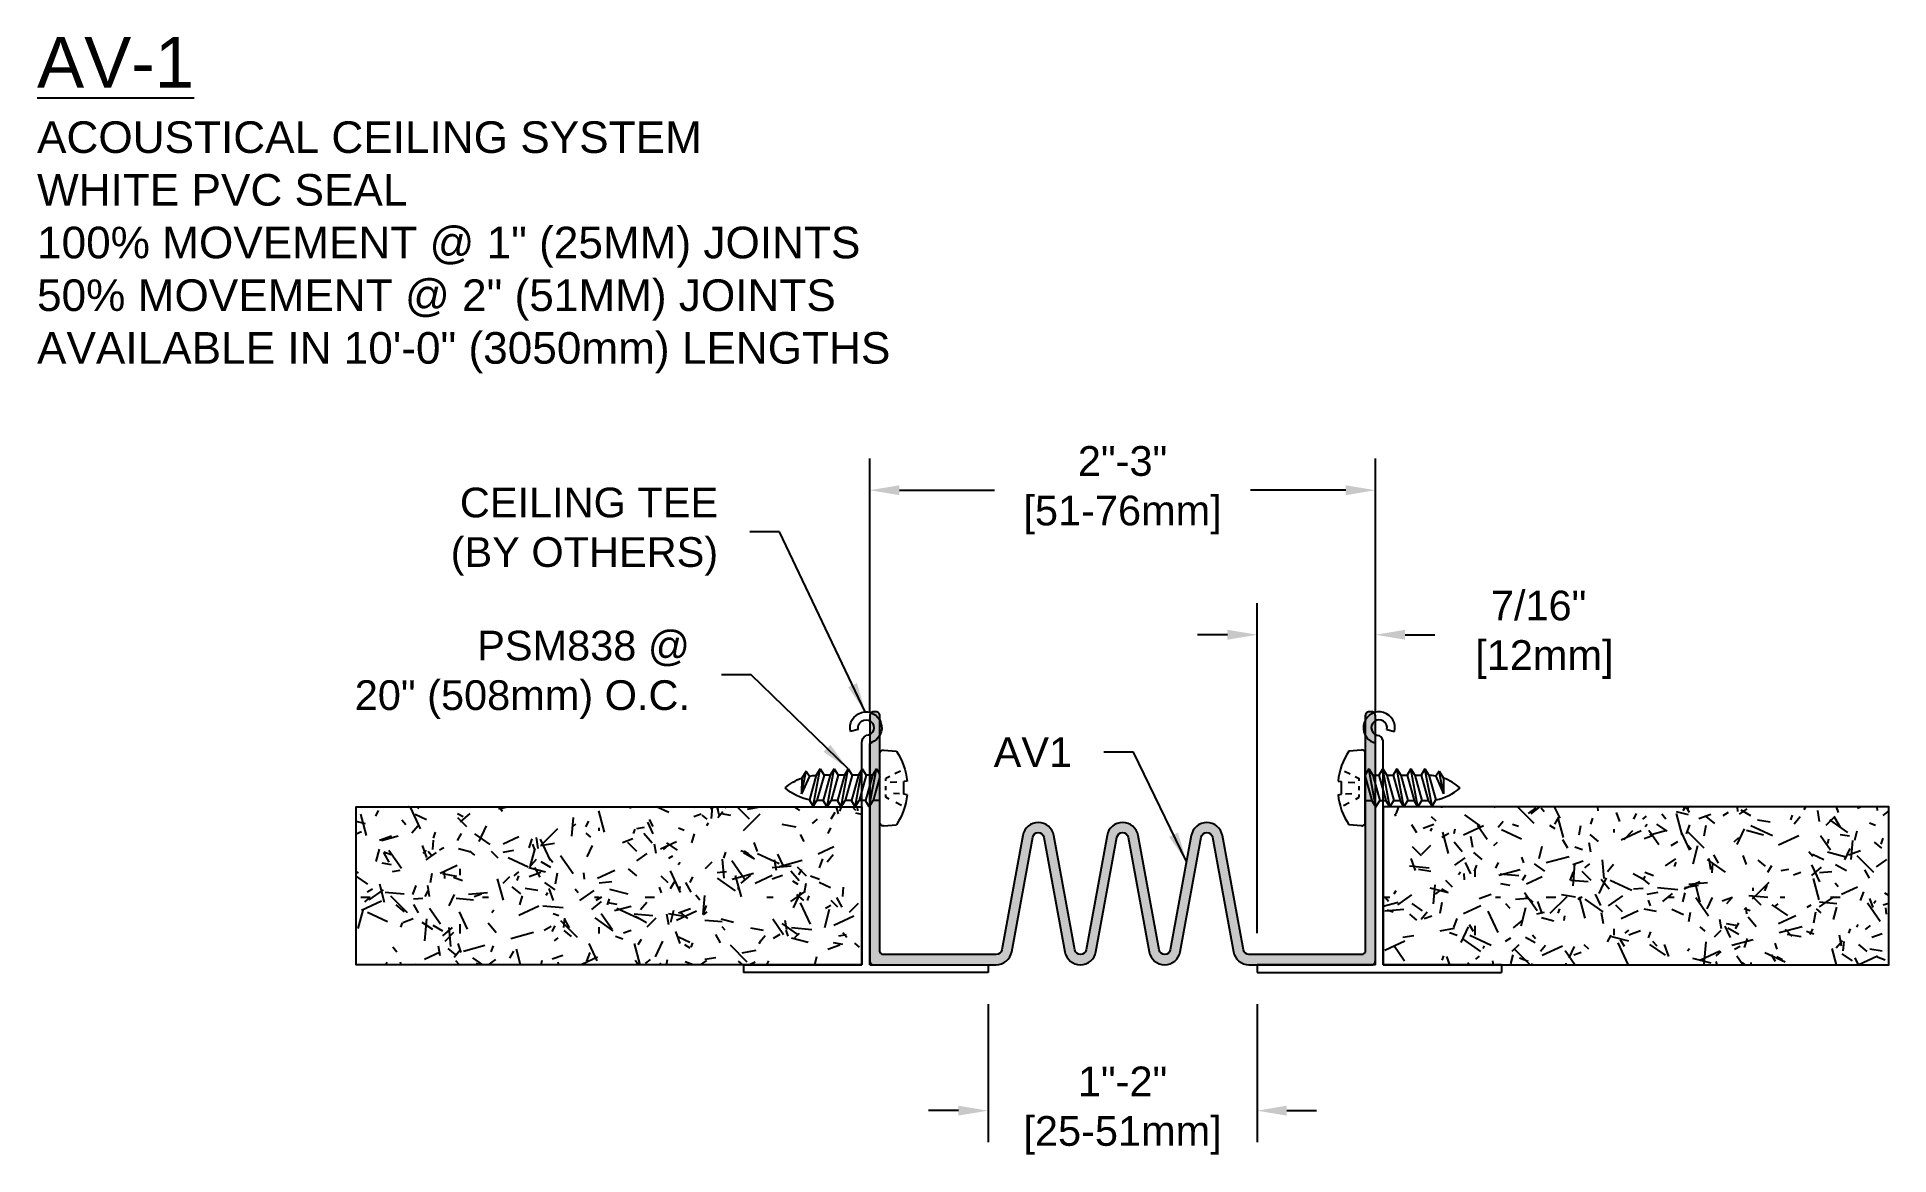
# Model space of a CAD drawing. Header units: inches. Extents: x 2.56 to 9.89, y 4.03 to 8.45.
import ezdxf

# ---------------------------------------------------------------- set-up
doc = ezdxf.new("R2010")
doc.units = ezdxf.units.IN
doc.header["$MEASUREMENT"] = 0
for name, color, linetype in [('Anchors', 4, 'Continuous'), ('Conditions', 1, 'Continuous'), ('Dimensions', 3, 'Continuous'), ('Fillers', 2, 'Continuous'), ('Metals', 7, 'Continuous'), ('Text', 2, 'Continuous')]:
    doc.layers.add(name, color=color, linetype=linetype)
doc.styles.add('ARIAL', font='arial.ttf')
doc.dimstyles.new('ARIAL', dxfattribs={"dimtxt": 0.1175, "dimasz": 0.1175, "dimexe": 0.125, "dimexo": 0.125, "dimgap": 0.125, "dimtad": 0, "dimtih": 1, "dimtoh": 1, "dimdec": 4, "dimzin": 0, "dimdsep": 46, "dimlunit": 4, "dimtxsty": 'ARIAL', "dimcen": 0.09, "dimadec": 0, "dimazin": 0, "dimtfac": 1, "dimtdec": 4, "dimtofl": 0, "dimtmove": 0, "dimatfit": 3, "dimfxl": 0, "dimfrac": 2, "dimtolj": 1, "dimtzin": 0, "dimarcsym": 0})

# ---------------------------------------------------------------- blocks, each defined once
blk = doc.blocks.new('acttbar')
blk.add_line((0.4836, 0.0312), (0.4836, 0))
at = {"layer": 'Metals'}
blk.add_line((-0.4836, 0.0312), (-0.4836, 0), dxfattribs=at)
for points in [[(0.0297, 0.9612), (0.0599, 0.9531)], [(-0.0156, 0.0312), (-0.0156, 0.9058)], [(0.0156, 0.0312), (0.0156, 0.9131)], [(-0.0156, 0.0312), (-0.4836, 0.0312)], [(-0.4836, 0), (0.4836, 0)], [(0.4836, 0.0312), (0.0156, 0.0312)]]:
    blk.add_lwpolyline(points, dxfattribs=at)
for centre, radius, start, end in [((-0.0006, 0.9688), 0.0625, 345.51858, 249.86714), ((-0.0006, 0.9688), 0.0313, 345.99379, 269.3303), ((-0.0309, 0.8896), 0.0223, 46.71578, 71.33002), ((-0.014, 0.9108), 0.0297, 355.55823, 64.1671)]:
    blk.add_arc(centre, radius, start, end, dxfattribs=at)
blk = doc.blocks.new('*D6')
at = {"layer": 'Defpoints', "color": 0}
for p in [(6.3256, 4.7522), (7.3896, 4.7522), (7.3896, 4.2064)]:
    blk.add_point(p, dxfattribs=at)
at = {"layer": 'Dimensions', "color": 0, "lineweight": -2}
for p, q in [((6.3256, 4.6272), (6.3256, 4.0814)), ((7.3896, 4.6272), (7.3896, 4.0814)), ((6.2081, 4.2064), (6.0906, 4.2064)), ((7.5071, 4.2064), (7.6246, 4.2064))]:
    blk.add_line(p, q, dxfattribs=at)
at = {"layer": 'Dimensions', "color": 0}
for points in [[(6.2081, 4.226), (6.2081, 4.1868), (6.3256, 4.2064)], [(7.5071, 4.226), (7.5071, 4.1868), (7.3896, 4.2064)]]:
    blk.add_solid(points, dxfattribs=at)
at = {"layer": 'Dimensions', "color": 0, "insert": (6.8576, 4.2064), "char_height": 0.1175, "attachment_point": 5, "style": 'ARIAL'}
blk.add_mtext('\\A1;1"-2"\\P[25-51mm]', dxfattribs=at)
blk = doc.blocks.new('*D8')
at = {"layer": 'Defpoints', "color": 0}
for p in [(7.8576, 6.0886), (7.8576, 5.7685), (7.3896, 4.7835)]:
    blk.add_point(p, dxfattribs=at)
at = {"layer": 'Dimensions', "color": 0, "lineweight": -2}
for p, q in [((7.3896, 4.9085), (7.3896, 6.2136)), ((7.8576, 5.8935), (7.8576, 6.2136)), ((7.2721, 6.0886), (7.1546, 6.0886)), ((7.9751, 6.0886), (8.0926, 6.0886))]:
    blk.add_line(p, q, dxfattribs=at)
at = {"layer": 'Dimensions', "color": 0}
for points in [[(7.2721, 6.1082), (7.2721, 6.069), (7.3896, 6.0886)], [(7.9751, 6.1082), (7.9751, 6.069), (7.8576, 6.0886)]]:
    blk.add_solid(points, dxfattribs=at)
at = {"layer": 'Dimensions', "color": 0, "insert": (8.5032, 6.0886), "char_height": 0.1175, "attachment_point": 5, "style": 'ARIAL'}
blk.add_mtext('\\A1;7/16"\\P [12mm]', dxfattribs=at)
blk = doc.blocks.new('AV1')
blk.add_hatch(color=256).paths.add_polyline_path([(0.7281, 0.5113, 0.833258), (0.6052, 0.5113), (0.5221, 0.0584, -0.362025), (0.5, 0.04), (0.055, 0.04, -0.414214), (0.04, 0.055), (0.04, 0.985, 0.414214), (0.025, 1), (0.015, 1, 0.414214), (0, 0.985), (0, 0.015, 0.414214), (0.015, 0), (0.5, 0, 0.362025), (0.5615, 0.0512), (0.6445, 0.5041, -0.833258), (0.6888, 0.5041), (0.7719, 0.0512, 0.833258), (0.8948, 0.0512), (0.9779, 0.5041, -0.833258), (1.0221, 0.5041), (1.1052, 0.0512, 0.833258), (1.2281, 0.0512), (1.3112, 0.5041, -0.833258), (1.3555, 0.5041), (1.4385, 0.0512, 0.362025), (1.5, 0), (1.985, 0, 0.414214), (2, 0.015), (2, 0.985, 0.414214), (1.985, 1), (1.975, 1, 0.414214), (1.96, 0.985), (1.96, 0.055, -0.414214), (1.945, 0.04), (1.5, 0.04, -0.362025), (1.4779, 0.0584), (1.3948, 0.5113, 0.833258), (1.2719, 0.5113), (1.1888, 0.0584, -0.833258), (1.1445, 0.0584), (1.0615, 0.5113, 0.833258), (0.9385, 0.5113), (0.8555, 0.0584, -0.833258), (0.8112, 0.0584)])
at = {"linetype": 'Continuous', "flags": 128}
blk.add_lwpolyline([(0.04, 0.985, 0.414214), (0.025, 1), (0.015, 1, 0.414214), (0, 0.985), (0, 0.015, 0.414214), (0.015, 0), (0.5, 0, 0.362025), (0.5615, 0.0512), (0.6445, 0.5041, -0.833258), (0.6888, 0.5041), (0.7719, 0.0512, 0.833258), (0.8948, 0.0512), (0.9779, 0.5041, -0.833258), (1.0221, 0.5041), (1.1052, 0.0512, 0.833258), (1.2281, 0.0512), (1.3112, 0.5041, -0.833258), (1.3555, 0.5041), (1.4385, 0.0512, 0.362025), (1.5, 0), (1.985, 0, 0.414214), (2, 0.015), (2, 0.985, 0.414214), (1.985, 1), (1.975, 1, 0.414214), (1.96, 0.985), (1.96, 0.055, -0.414214), (1.945, 0.04), (1.5, 0.04, -0.362025), (1.4779, 0.0584), (1.3948, 0.5113, 0.833258), (1.2719, 0.5113), (1.1888, 0.0584, -0.833258), (1.1445, 0.0584), (1.0615, 0.5113, 0.833258), (0.9385, 0.5113), (0.8555, 0.0584, -0.833258), (0.8112, 0.0584), (0.7281, 0.5113, 0.833258), (0.6052, 0.5113), (0.5221, 0.0584, -0.362025), (0.5, 0.04), (0.055, 0.04, -0.414214), (0.04, 0.055)], format="xyb", close=True, dxfattribs=at)
blk = doc.blocks.new('x')
for p, q in [((-0.15, 0.3897), (-0.1456, 0.4403)), ((-0.069, 0.4609), (-0.0576, 0.4387)), ((-0.027, 0.4825), (-0.0253, 0.4692)), ((-0.0253, 0.4692), (0.0253, 0.4692)), ((-0.024, 0.4533), (-0.0219, 0.4283)), ((0.0231, 0.4426), (0.0209, 0.4158)), ((0.027, 0.4825), (0.0253, 0.4692)), ((0.0668, 0.4566), (0.0554, 0.4344)), ((0.15, 0.3897), (0.1456, 0.4403)), ((-0.1366, 0.375), (0.1366, 0.375)), ((-0.05, 0.375), (-0.05, 0.3487)), ((0.0447, 0.375), (-0.05, 0.3487)), ((-0.0439, 0.4122), (-0.0369, 0.3987)), ((-0.0369, 0.3987), (-0.0266, 0.3987)), ((-0.0091, 0.3987), (0.0075, 0.3987)), ((0.0276, 0.3987), (0.0369, 0.3987)), ((0.0453, 0.4149), (0.0369, 0.3987)), ((0.075, 0.3611), (0.0524, 0.375)), ((-0.075, 0.3333), (0.075, 0.3611)), ((-0.075, 0.3333), (-0.05, 0.3487)), ((-0.075, 0.3333), (-0.05, 0.318)), ((-0.075, 0.2778), (0.075, 0.3056)), ((-0.075, 0.2778), (-0.05, 0.2931)), ((0.05, 0.3458), (-0.05, 0.318)), ((0.05, 0.3209), (-0.05, 0.2931)), ((-0.05, 0.318), (-0.05, 0.2931)), ((0.075, 0.3611), (0.05, 0.3458)), ((0.05, 0.3458), (0.05, 0.3209)), ((0.075, 0.3056), (0.05, 0.3209)), ((0.075, 0.3056), (0.05, 0.2902)), ((-0.075, 0.2778), (-0.05, 0.2624)), ((-0.075, 0.2222), (0.075, 0.25)), ((-0.075, 0.2222), (-0.05, 0.2376)), ((-0.075, 0.2222), (-0.05, 0.2069)), ((0.05, 0.2902), (-0.05, 0.2624)), ((0.05, 0.2654), (-0.05, 0.2376)), ((-0.05, 0.2624), (-0.05, 0.2376)), ((0.05, 0.2346), (-0.05, 0.2069)), ((0.05, 0.2902), (0.05, 0.2654)), ((0.075, 0.25), (0.05, 0.2654)), ((0.075, 0.25), (0.05, 0.2346)), ((0.05, 0.2346), (0.05, 0.2098)), ((-0.075, 0.1667), (0.075, 0.1944)), ((-0.075, 0.1667), (-0.05, 0.182)), ((-0.075, 0.1667), (-0.05, 0.1513)), ((0.05, 0.2098), (-0.05, 0.182)), ((-0.05, 0.2069), (-0.05, 0.182)), ((0.05, 0.1791), (-0.05, 0.1513)), ((-0.05, 0.1513), (-0.05, 0.1297)), ((0.05, 0.1542), (-0.0499, 0.1257)), ((0.075, 0.1944), (0.05, 0.2098)), ((0.075, 0.1944), (0.05, 0.1791)), ((0.05, 0.1791), (0.05, 0.1542)), ((0.075, 0.1389), (0.05, 0.1542)), ((-0.0717, 0.1111), (0.075, 0.1389)), ((-0.0717, 0.1111), (-0.0499, 0.1257)), ((-0.0717, 0.1111), (-0.047, 0.0966)), ((0.0499, 0.1235), (-0.047, 0.0966)), ((0.047, 0.0966), (-0.0239, 0.0656)), ((-0.0239, 0.0656), (0.0665, 0.0833)), ((0.0665, 0.0833), (0.0389, 0.0659)), ((0.0665, 0.0833), (0.047, 0.0966)), ((0.075, 0.1389), (0.0499, 0.1235)), ((0.0389, 0.0659), (-0.0239, 0.0656))]:
    blk.add_line(p, q)
for centre, radius, start, end in [((0, 0.2188), 0.265, 95.84468, 123.32297), ((0, 0.2188), 0.265, 56.67703, 84.15532), ((-0.1366, 0.3885), 0.0135, 175, 270), ((0.1366, 0.3885), 0.0135, 270, 5), ((0.1468, 0.1311), 0.1968, 179.58901, 181.57345), ((0.1468, 0.1311), 0.1968, 190.09137, 221.76095), ((-0.1468, 0.1311), 0.1968, 349.90424, 357.78941), ((-0.1468, 0.1311), 0.1968, 318.23905, 340.66308)]:
    blk.add_arc(centre, radius, start, end)
blk = doc.blocks.new('PSM838')
blk.add_blockref('x', (0, -0.375))
blk = doc.blocks.new('*D11')
at = {"layer": 'Defpoints', "color": 0}
for p in [(7.8576, 6.6602), (5.8576, 5.658), (7.8576, 5.658)]:
    blk.add_point(p, dxfattribs=at)
at = {"layer": 'Dimensions', "color": 0, "lineweight": -2}
for p, q in [((5.8576, 5.783), (5.8576, 6.7852)), ((7.8576, 5.783), (7.8576, 6.7852)), ((5.9751, 6.6602), (6.3513, 6.6602)), ((7.7401, 6.6602), (7.364, 6.6602))]:
    blk.add_line(p, q, dxfattribs=at)
at = {"layer": 'Dimensions', "color": 0}
for points in [[(5.9751, 6.6798), (5.9751, 6.6407), (5.8576, 6.6602)], [(7.7401, 6.6798), (7.7401, 6.6407), (7.8576, 6.6602)]]:
    blk.add_solid(points, dxfattribs=at)
at = {"layer": 'Dimensions', "color": 0, "insert": (6.8576, 6.6602), "char_height": 0.1175, "attachment_point": 5, "style": 'ARIAL'}
blk.add_mtext('\\A1;2"-3" \\P[51-76mm]', dxfattribs=at)

msp = doc.modelspace()

# ---------------------------------------------------------------- hatches: boundary and pattern name
at = {"layer": 'Conditions'}
h = msp.add_hatch(dxfattribs=at)
h.set_pattern_fill('TEXTURED', color=256, scale=0.625, style=0)
h.set_pattern_definition([(0, (0.45, 0.3), (0.275, 0.475), [0.025, -0.41875, 0.01875, -0.18125, 0.0375, -0.44375]), (5, (0.16875, 0.525), (0.246096, 0.485797), [0.05, -0.41875, 0.0375, -0.18125, 0.075, -0.44375]), (10, (0.33125, 0.55625), (0.168075, 0.594467), [0.04375, -0.10625, 0.05625, -0.33125, 0.03125, -0.4125]), (15, (0.21875, 0.6125), (0.14064, 0.561793), [0.0875, -0.10625, 0.09375, -0.33125, 0.06875, -0.4125]), (20, (0.26875, 0.35625), (0.278064, 0.460367), [0.05, -0.34375, 0.04375, -0.25625, 0.03125, -0.2]), (25, (0.35625, 0.26875), (0.311635, 0.455643), [0.06875, -0.34375, 0.0875, -0.25625, 0.075, -0.2]), (30, (0.45, 0.31875), (-0.04577, 0.529275), [0.03125, -0.20625, 0.025, -0.30625, 0.01875, -0.40625]), (35, (0.16875, 0.09375), (0.046507, 0.620063), [0.06875, -0.20625, 0.05, -0.30625, 0.0375, -0.40625]), (40, (0.275, 0.45625), (0.070491, 0.450772), [0.025, -0.275, 0.01875, -0.175, 0.05, -0.31875]), (45, (0.275, 0.23125), (-0.128163, 0.6143), [0.05, -0.275, 0.0375, -0.175, 0.09375, -0.31875]), (50, (0.36875, 0.23125), (-0.167183, 0.491111), [0.0125, -0.23125, 0.03125, -0.38125, 0.0375, -0.19375]), (60, (0.3875, 0.275), (-0.207235, 0.466058), [0.03125, -0.25625, 0.0125, -0.3, 0.025, -0.23125]), (65, (0.1625, 0.275), (-0.151977, 0.650142), [0.06875, -0.25625, 0.025, -0.3, 0.05, -0.23125]), (70, (0.31875, 0.2), (-0.228942, 0.44914), [0.01875, -0.11875, 0.0375, -0.2, 0.025, -0.275]), (75, (0.09375, 0.14375), (-0.48455, 0.48571), [0.0375, -0.11875, 0.075, -0.2, 0.05, -0.275]), (80, (0.35, 0.56875), (-0.43451, 0.343166), [0.04375, -0.275, 0.01875, -0.325, 0.0375, -0.30625]), (85, (0.40625, 0.11875), (-0.518802, 0.308892), [0.0875, -0.275, 0.0375, -0.325, 0.075, -0.30625]), (90, (0.3875, 0.3), (-0.55, 0.23125), [0.0375, -0.19375, 0.025, -0.38125, 0.0125, -0.3875]), (95, (0.1625, 0.525), (-0.58767, 0.40658), [0.075, -0.19375, 0.025, -0.38125, 0.025, -0.3875]), (100, (0.2875, 0.49375), (-0.516607, 0.302386), [0.04375, -0.24375, 0.0375, -0.2, 0.04375, -0.45625]), (105, (0.4, 0.60625), (-0.540996, 0.25621), [0.0875, -0.24375, 0.075, -0.2, 0.0875, -0.45625]), (110, (0.24375, 0.1375), (-0.500917, 0.17019), [0.05, -0.1625, 0.025, -0.33125, 0.0375, -0.3625]), (115, (0.58125, 0.1375), (-0.513844, 0.125884), [0.09375, -0.1625, 0.05, -0.33125, 0.075, -0.3625]), (120, (0.075, 0.2125), (-0.597187, 0.05936), [0.03125, -0.41875, 0.0375, -0.19375, 0.04375, -0.25625]), (125, (0.13125, 0.26875), (-0.67843, 0.0209), [0.06875, -0.41875, 0.075, -0.19375, 0.0875, -0.25625]), (130, (0.2125, 0.075), (-0.581475, 0.148471), [0.01875, -0.1375, 0.025, -0.26875, 0.05, -0.35]), (135, (0.26875, 0.13125), (-0.671751, 0.097227), [0.0375, -0.1375, 0.05, -0.26875, 0.09375, -0.35]), (140, (0.025, 0.575), (-0.459577, -0.071262), [0.0375, -0.225, 0.04375, -0.19375, 0.025, -0.2625]), (145, (0.275, 0.18125), (-0.48388, -0.157123), [0.075, -0.225, 0.0875, -0.19375, 0.05, -0.2625]), (150, (0.54375, 0.0375), (-0.426719, -0.251598), [0.025, -0.175, 0.05, -0.3875, 0.04375, -0.35625]), (155, (0.4875, 0.38125), (-0.556106, -0.216515), [0.05, -0.175, 0.09375, -0.3875, 0.0875, -0.35625]), (160, (0.13125, 0.3875), (-0.495627, -0.338393), [0.0375, -0.2625, 0.03125, -0.2375, 0.025, -0.38125]), (165, (0.075, 0.1625), (-0.53314, -0.420077), [0.075, -0.2625, 0.06875, -0.2375, 0.05, -0.38125]), (170, (0.16875, 0.2375), (-0.449258, -0.35234), [0.05625, -0.20625, 0.0375, -0.28125, 0.05, -0.275]), (175, (0.45, 0.51875), (-0.426645, -0.502227), [0.06875, -0.20625, 0.075, -0.28125, 0.08125, -0.275])])
h.paths.add_polyline_path([(5.82639, 4.78349), (5.82639, 5.08782, -0.4400105), (5.81172, 5.07438), (5.7611, 5.07881, -0.1204745), (5.71891, 5.19741), (5.73216, 5.19909), (5.73216, 5.24971), (5.71891, 5.25139, -0.1204745), (5.7611, 5.36999), (5.81172, 5.37442, -0.4400105), (5.82639, 5.36098), (5.82639, 5.40849), (3.82639, 5.40849), (3.82639, 4.78349)])
h = msp.add_hatch(dxfattribs=at)
h.set_pattern_fill('TEXTURED', color=256, scale=0.625, style=0)
h.set_pattern_definition([(0, (-0.486, 0.3), (0.275, 0.475), [0.025, -0.41875, 0.01875, -0.18125, 0.0375, -0.44375]), (5, (-0.76725, 0.525), (0.246096, 0.485797), [0.05, -0.41875, 0.0375, -0.18125, 0.075, -0.44375]), (10, (-0.60475, 0.55625), (0.168075, 0.594467), [0.04375, -0.10625, 0.05625, -0.33125, 0.03125, -0.4125]), (15, (-0.71725, 0.6125), (0.14064, 0.561793), [0.0875, -0.10625, 0.09375, -0.33125, 0.06875, -0.4125]), (20, (-0.66725, 0.35625), (0.278064, 0.460367), [0.05, -0.34375, 0.04375, -0.25625, 0.03125, -0.2]), (25, (-0.57975, 0.26875), (0.311635, 0.455643), [0.06875, -0.34375, 0.0875, -0.25625, 0.075, -0.2]), (30, (-0.486, 0.31875), (-0.04577, 0.529275), [0.03125, -0.20625, 0.025, -0.30625, 0.01875, -0.40625]), (35, (-0.76725, 0.09375), (0.046507, 0.620063), [0.06875, -0.20625, 0.05, -0.30625, 0.0375, -0.40625]), (40, (-0.661, 0.45625), (0.0704915, 0.4507716), [0.025, -0.275, 0.01875, -0.175, 0.05, -0.31875]), (45, (-0.661, 0.23125), (-0.128163, 0.6143), [0.05, -0.275, 0.0375, -0.175, 0.09375, -0.31875]), (50, (-0.56725, 0.23125), (-0.167183, 0.491111), [0.0125, -0.23125, 0.03125, -0.38125, 0.0375, -0.19375]), (60, (-0.5485, 0.275), (-0.207235, 0.466058), [0.03125, -0.25625, 0.0125, -0.3, 0.025, -0.23125]), (65, (-0.7735, 0.275), (-0.151977, 0.650142), [0.06875, -0.25625, 0.025, -0.3, 0.05, -0.23125]), (70, (-0.61725, 0.2), (-0.228942, 0.449139), [0.01875, -0.11875, 0.0375, -0.2, 0.025, -0.275]), (75, (-0.84225, 0.14375), (-0.48455, 0.48571), [0.0375, -0.11875, 0.075, -0.2, 0.05, -0.275]), (80, (-0.586, 0.56875), (-0.434511, 0.343166), [0.04375, -0.275, 0.01875, -0.325, 0.0375, -0.30625]), (85, (-0.52975, 0.11875), (-0.518802, 0.308892), [0.0875, -0.275, 0.0375, -0.325, 0.075, -0.30625]), (90, (-0.5485, 0.3), (-0.55, 0.23125), [0.0375, -0.19375, 0.025, -0.38125, 0.0125, -0.3875]), (95, (-0.7735, 0.525), (-0.587672, 0.406578), [0.075, -0.19375, 0.025, -0.38125, 0.025, -0.3875]), (100, (-0.6485, 0.49375), (-0.516607, 0.302386), [0.04375, -0.24375, 0.0375, -0.2, 0.04375, -0.45625]), (105, (-0.536, 0.60625), (-0.540996, 0.25621), [0.0875, -0.24375, 0.075, -0.2, 0.0875, -0.45625]), (110, (-0.69225, 0.1375), (-0.500917, 0.17019), [0.05, -0.1625, 0.025, -0.33125, 0.0375, -0.3625]), (115, (-0.35475, 0.1375), (-0.513844, 0.125884), [0.09375, -0.1625, 0.05, -0.33125, 0.075, -0.3625]), (120, (-0.861, 0.2125), (-0.597187, 0.059359), [0.03125, -0.41875, 0.0375, -0.19375, 0.04375, -0.25625]), (125, (-0.80475, 0.26875), (-0.67843, 0.020898), [0.06875, -0.41875, 0.075, -0.19375, 0.0875, -0.25625]), (130, (-0.7235, 0.075), (-0.581475, 0.148471), [0.01875, -0.1375, 0.025, -0.26875, 0.05, -0.35]), (135, (-0.66725, 0.13125), (-0.671751, 0.097227), [0.0375, -0.1375, 0.05, -0.26875, 0.09375, -0.35]), (140, (-0.911, 0.575), (-0.459577, -0.071262), [0.0375, -0.225, 0.04375, -0.19375, 0.025, -0.2625]), (145, (-0.661, 0.18125), (-0.483881, -0.157123), [0.075, -0.225, 0.0875, -0.19375, 0.05, -0.2625]), (150, (-0.39225, 0.0375), (-0.426719, -0.251598), [0.025, -0.175, 0.05, -0.3875, 0.04375, -0.35625]), (155, (-0.4485, 0.38125), (-0.556106, -0.216515), [0.05, -0.175, 0.09375, -0.3875, 0.0875, -0.35625]), (160, (-0.80475, 0.3875), (-0.495627, -0.338393), [0.0375, -0.2625, 0.03125, -0.2375, 0.025, -0.38125]), (165, (-0.861, 0.1625), (-0.53314, -0.420077), [0.075, -0.2625, 0.06875, -0.2375, 0.05, -0.38125]), (170, (-0.76725, 0.2375), (-0.449258, -0.35234), [0.05625, -0.20625, 0.0375, -0.28125, 0.05, -0.275]), (175, (-0.486, 0.51875), (-0.426645, -0.502227), [0.06875, -0.20625, 0.075, -0.28125, 0.08125, -0.275])])
h.paths.add_polyline_path([(9.88889, 4.78349), (9.88889, 5.40849), (7.88889, 5.40849), (7.88889, 5.36098, -0.4400105), (7.90355, 5.37442), (7.95417, 5.36999, -0.1204745), (7.99636, 5.25139), (7.98312, 5.24971), (7.98312, 5.19909), (7.99636, 5.19741, -0.1204745), (7.95417, 5.07881), (7.90355, 5.07438, -0.4400105), (7.88889, 5.08782), (7.88889, 4.78349)])

# ---------------------------------------------------------------- linework, layer by layer
for points in [[(5.82639, 4.78349), (3.82639, 4.78349), (3.82639, 5.40849), (5.82639, 5.40849), (5.82639, 4.78349)], [(7.88889, 4.78349), (9.88889, 4.78349), (9.88889, 5.40849), (7.88889, 5.40849), (7.88889, 4.78349)]]:
    msp.add_lwpolyline(points, dxfattribs=at)

# ---------------------------------------------------------------- block references
at = {"layer": 'Anchors', "xscale": -1, "rotation": 270}
msp.add_blockref('PSM838', (5.89764, 5.48279), dxfattribs=at)
at = {"layer": 'Anchors', "rotation": 90}
msp.add_blockref('PSM838', (7.81764, 5.48279), dxfattribs=at)
at = {"layer": 'Fillers'}
msp.add_blockref('AV1', (5.85764, 4.78349), dxfattribs=at)
at = {"layer": 'Metals', "xscale": -1}
msp.add_blockref('acttbar', (5.84201, 4.75224), dxfattribs=at)
at = {"layer": 'Metals'}
msp.add_blockref('acttbar', (7.87326, 4.75224), dxfattribs=at)

# ---------------------------------------------------------------- texts
at = {"layer": 'Text', "insert": (2.56409, 8.45256), "char_height": 0.2, "width": 3.9375, "attachment_point": 1, "style": 'ARIAL'}
msp.add_mtext('{\\LAV-1\\P\\H0.625x;\\lACOUSTICAL CEILING SYSTEM\\PWHITE PVC SEAL\\P100% MOVEMENT @ 1" (25MM) JOINTS\\P50% MOVEMENT @ 2" (51MM) JOINTS\\PAVAILABLE IN 10\'-0" (3050mm) LENGTHS}', dxfattribs=at)
at = {"layer": 'Text', "char_height": 0.1175, "attachment_point": 6, "style": 'ARIAL'}
for s, insert in [(' CEILING TEE\\P(BY OTHERS)', (5.25798, 6.49607)), ('PSM838 @\\P20" (508mm) O.C.', (5.14666, 5.9301)), ('AV1', (6.65803, 5.62431))]:
    msp.add_mtext(s, dxfattribs=dict(at, insert=insert))

# ---------------------------------------------------------------- dimensions: what is measured, and where the dimension line sits
at = {"layer": 'Dimensions'}
for base, p1, p2, text, picture, middle in [((7.85764, 6.66024), (5.85764, 5.65804), (7.85764, 5.65804), '2"-3" \\P[51-76mm]', '*D11', (6.85764, 6.66024)), ((7.38964, 4.20641), (6.32564, 4.75224), (7.38964, 4.75224), '1"-2"\\P[25-51mm]', '*D6', (6.85764, 4.20641))]:
    dim = msp.add_linear_dim(base=base, p1=p1, p2=p2, text=text, dimstyle='ARIAL', override={"dimpost": '\\X'}, dxfattribs=at)
    dim.commit()
    dim.dimension.update_dxf_attribs({"geometry": picture, "text_midpoint": middle})
dim = msp.add_linear_dim(base=(7.85764, 6.08858), p1=(7.38964, 4.78349), p2=(7.85764, 5.76849), dimstyle='ARIAL', override={"dimpost": '\\X'}, dxfattribs=at)
dim.commit()
dim.dimension.update_dxf_attribs({"geometry": '*D8', "text_midpoint": (8.50317, 6.08858), "dimtype": 160})

# ---------------------------------------------------------------- leaders
at = {"layer": 'Text', "annotation_type": 0, "has_hookline": 1, "hookline_direction": 1}
for points, text_width in [([(5.84014, 5.78344), (5.50048, 6.49607), (5.38298, 6.49607)], 1.05838), ([(5.77264, 5.55779), (5.38916, 5.9301), (5.27166, 5.9301)], 1.30709), ([(7.11062, 5.19184), (6.90053, 5.62431), (6.78303, 5.62431)], 0.28012)]:
    msp.add_leader(points, dimstyle='ARIAL', override={"dimgap": 0.125, "dimtad": 0}, dxfattribs=dict(at, text_width=text_width))

doc.saveas('drawing.dxf')
